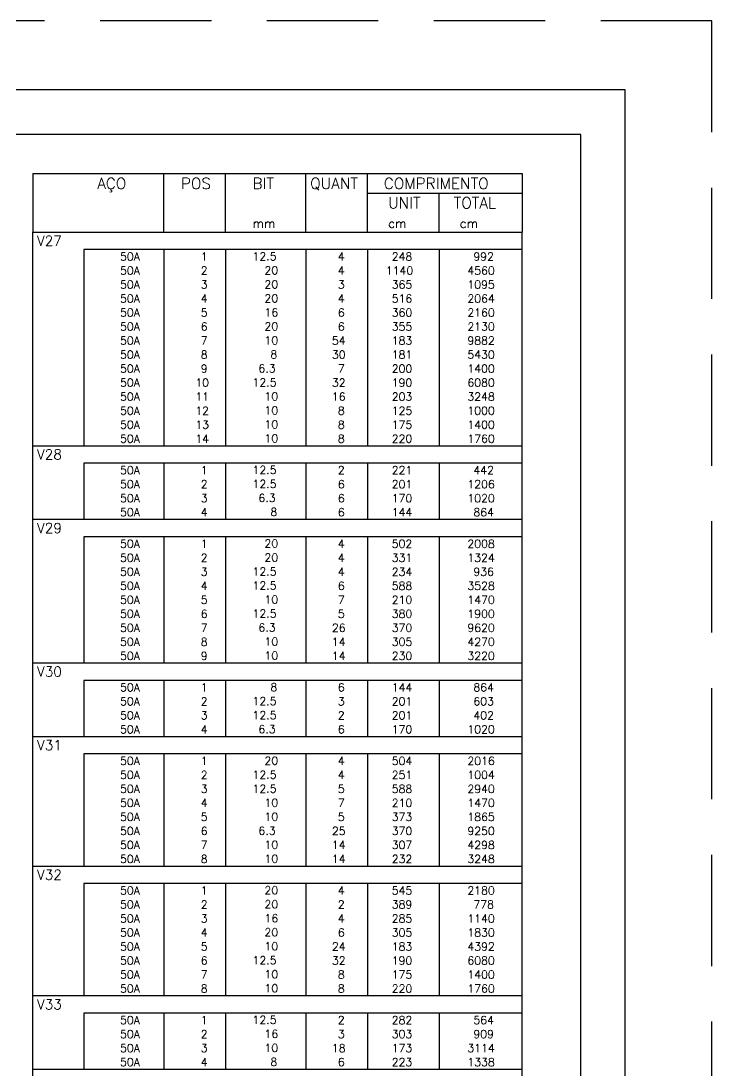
# Model space of a CAD drawing. Extents: x -1.9 to 86, y -1.2 to 61.3.
# Drawn here: x 70.52 to 86.05, y 37.7 to 61.31 of the extents above; entities that cross this region are included whole.
import ezdxf

# ---------------------------------------------------------------- set-up
doc = ezdxf.new("R2010")
doc.units = 0
doc.header["$MEASUREMENT"] = 0
doc.linetypes.add('HIDDEN', pattern=[0.375, 0.25, -0.125])
doc.layers.get('0').update_dxf_attribs({"linetype": 'CONTINUOUS'})
doc.layers.get('Defpoints').update_dxf_attribs({"linetype": 'CONTINUOUS'})
doc.layers.add('ARQ_FOLHA', color=7, linetype='CONTINUOUS')
doc.layers.add('PENA_02', color=2, linetype='CONTINUOUS')
doc.styles.get("Standard").update_dxf_attribs({"font": 'ROMANS.SHX'})

# ---------------------------------------------------------------- blocks, each defined once
blk = doc.blocks.new('FOLHA A1 - 841 X 594')
at = {"layer": 'ARQ_FOLHA', "color": 1}
for points in [[(-841, 0), (0, 0), (0, 594), (-841, 594)], [(-816, 10), (-10, 10), (-10, 584), (-816, 584)]]:
    blk.add_lwpolyline(points, close=True, dxfattribs=at)
at = {"layer": 'Defpoints', "color": 8, "linetype": 'HIDDEN', "ltscale": 100}
blk.add_lwpolyline([(-860.5, 609.5), (-860.5, -15.5), (19.5, -15.5), (19.5, 609.5)], close=True, dxfattribs=at)
blk = doc.blocks.new('*U23')
blk.add_blockref('FOLHA A1 - 841 X 594', (0, 0))

msp = doc.modelspace()

# ---------------------------------------------------------------- linework, layer by layer
at = {"layer": 'PENA_02', "linetype": 'Continuous'}
for p, q in [((70.786, 57.873), (70.786, 56.56)), ((70.786, 57.873), (81.786, 57.873)), ((73.736, 56.56), (73.736, 57.873)), ((75.116, 56.56), (75.116, 57.873)), ((76.926, 56.56), (76.926, 57.873)), ((78.306, 56.56), (78.306, 57.873)), ((81.786, 57.873), (81.786, 56.56)), ((78.306, 57.435), (81.786, 57.435)), ((79.916, 56.56), (79.916, 57.435)), ((70.786, 56.56), (81.786, 56.56)), ((70.786, 56.166), (70.786, 56.56)), ((70.786, 56.56), (81.786, 56.56)), ((81.786, 56.166), (81.786, 56.56)), ((70.786, 55.851), (70.786, 56.166)), ((81.786, 56.166), (71.936, 56.166)), ((71.936, 56.166), (71.936, 55.851)), ((73.736, 56.166), (73.736, 55.851)), ((75.116, 56.166), (75.116, 55.851)), ((76.926, 56.166), (76.926, 55.851)), ((78.306, 56.166), (78.306, 55.851)), ((79.916, 56.166), (79.916, 55.851)), ((81.786, 55.851), (81.786, 56.166)), ((70.786, 55.536), (70.786, 55.851)), ((71.936, 55.851), (71.936, 55.536)), ((73.736, 55.851), (73.736, 55.536)), ((75.116, 55.851), (75.116, 55.536)), ((76.926, 55.851), (76.926, 55.536)), ((78.306, 55.851), (78.306, 55.536)), ((79.916, 55.851), (79.916, 55.536)), ((81.786, 55.536), (81.786, 55.851)), ((70.786, 55.221), (70.786, 55.536)), ((71.936, 55.536), (71.936, 55.221)), ((73.736, 55.536), (73.736, 55.221)), ((75.116, 55.536), (75.116, 55.221)), ((76.926, 55.536), (76.926, 55.221)), ((78.306, 55.536), (78.306, 55.221)), ((79.916, 55.536), (79.916, 55.221)), ((81.786, 55.221), (81.786, 55.536)), ((70.786, 54.906), (70.786, 55.221)), ((71.936, 55.221), (71.936, 54.906)), ((73.736, 55.221), (73.736, 54.906)), ((75.116, 55.221), (75.116, 54.906)), ((76.926, 55.221), (76.926, 54.906)), ((78.306, 55.221), (78.306, 54.906)), ((79.916, 55.221), (79.916, 54.906)), ((81.786, 54.906), (81.786, 55.221)), ((70.786, 54.591), (70.786, 54.906)), ((71.936, 54.906), (71.936, 54.591)), ((73.736, 54.906), (73.736, 54.591)), ((75.116, 54.906), (75.116, 54.591)), ((76.926, 54.906), (76.926, 54.591)), ((78.306, 54.906), (78.306, 54.591)), ((79.916, 54.906), (79.916, 54.591)), ((81.786, 54.591), (81.786, 54.906)), ((70.786, 54.276), (70.786, 54.591)), ((71.936, 54.591), (71.936, 54.276)), ((73.736, 54.591), (73.736, 54.276)), ((75.116, 54.591), (75.116, 54.276)), ((76.926, 54.591), (76.926, 54.276)), ((78.306, 54.591), (78.306, 54.276)), ((79.916, 54.591), (79.916, 54.276)), ((81.786, 54.276), (81.786, 54.591)), ((70.786, 53.961), (70.786, 54.276)), ((71.936, 54.276), (71.936, 53.961)), ((73.736, 54.276), (73.736, 53.961)), ((75.116, 54.276), (75.116, 53.961)), ((76.926, 54.276), (76.926, 53.961)), ((78.306, 54.276), (78.306, 53.961)), ((79.916, 54.276), (79.916, 53.961)), ((81.786, 53.961), (81.786, 54.276)), ((70.786, 53.646), (70.786, 53.961)), ((71.936, 53.961), (71.936, 53.646)), ((73.736, 53.961), (73.736, 53.646)), ((75.116, 53.961), (75.116, 53.646)), ((76.926, 53.961), (76.926, 53.646)), ((78.306, 53.961), (78.306, 53.646)), ((79.916, 53.961), (79.916, 53.646)), ((81.786, 53.646), (81.786, 53.961)), ((70.786, 53.331), (70.786, 53.646)), ((71.936, 53.646), (71.936, 53.331)), ((73.736, 53.646), (73.736, 53.331)), ((75.116, 53.646), (75.116, 53.331)), ((76.926, 53.646), (76.926, 53.331)), ((78.306, 53.646), (78.306, 53.331)), ((79.916, 53.646), (79.916, 53.331)), ((81.786, 53.331), (81.786, 53.646)), ((70.786, 53.016), (70.786, 53.331)), ((71.936, 53.331), (71.936, 53.016)), ((73.736, 53.331), (73.736, 53.016)), ((75.116, 53.331), (75.116, 53.016)), ((76.926, 53.331), (76.926, 53.016)), ((78.306, 53.331), (78.306, 53.016)), ((79.916, 53.331), (79.916, 53.016)), ((81.786, 53.016), (81.786, 53.331)), ((70.786, 52.701), (70.786, 53.016)), ((71.936, 53.016), (71.936, 52.701)), ((73.736, 53.016), (73.736, 52.701)), ((75.116, 53.016), (75.116, 52.701)), ((76.926, 53.016), (76.926, 52.701)), ((78.306, 53.016), (78.306, 52.701)), ((79.916, 53.016), (79.916, 52.701)), ((81.786, 52.701), (81.786, 53.016)), ((70.786, 52.386), (70.786, 52.701)), ((71.936, 52.701), (71.936, 52.386)), ((73.736, 52.701), (73.736, 52.386)), ((75.116, 52.701), (75.116, 52.386)), ((76.926, 52.701), (76.926, 52.386)), ((78.306, 52.701), (78.306, 52.386)), ((79.916, 52.701), (79.916, 52.386)), ((81.786, 52.386), (81.786, 52.701)), ((70.786, 52.071), (70.786, 52.386)), ((71.936, 52.386), (71.936, 52.071)), ((73.736, 52.386), (73.736, 52.071)), ((75.116, 52.386), (75.116, 52.071)), ((76.926, 52.386), (76.926, 52.071)), ((78.306, 52.386), (78.306, 52.071)), ((79.916, 52.386), (79.916, 52.071)), ((81.786, 52.071), (81.786, 52.386)), ((70.786, 51.756), (70.786, 52.071)), ((71.936, 52.071), (71.936, 51.756)), ((73.736, 52.071), (73.736, 51.756)), ((75.116, 52.071), (75.116, 51.756)), ((76.926, 52.071), (76.926, 51.756)), ((78.306, 52.071), (78.306, 51.756)), ((79.916, 52.071), (79.916, 51.756)), ((81.786, 51.756), (81.786, 52.071)), ((70.786, 51.363), (70.786, 51.756)), ((70.786, 51.756), (81.786, 51.756)), ((81.786, 51.363), (81.786, 51.756)), ((70.786, 51.048), (70.786, 51.363)), ((81.786, 51.363), (71.936, 51.363)), ((71.936, 51.363), (71.936, 51.048)), ((73.736, 51.363), (73.736, 51.048)), ((75.116, 51.363), (75.116, 51.048)), ((76.926, 51.363), (76.926, 51.048)), ((78.306, 51.363), (78.306, 51.048)), ((79.916, 51.363), (79.916, 51.048)), ((81.786, 51.048), (81.786, 51.363)), ((70.786, 50.733), (70.786, 51.048)), ((71.936, 51.048), (71.936, 50.733)), ((73.736, 51.048), (73.736, 50.733)), ((75.116, 51.048), (75.116, 50.733)), ((76.926, 51.048), (76.926, 50.733)), ((78.306, 51.048), (78.306, 50.733)), ((79.916, 51.048), (79.916, 50.733)), ((81.786, 50.733), (81.786, 51.048)), ((70.786, 50.418), (70.786, 50.733)), ((71.936, 50.733), (71.936, 50.418)), ((73.736, 50.733), (73.736, 50.418)), ((75.116, 50.733), (75.116, 50.418)), ((76.926, 50.733), (76.926, 50.418)), ((78.306, 50.733), (78.306, 50.418)), ((79.916, 50.733), (79.916, 50.418)), ((81.786, 50.418), (81.786, 50.733)), ((70.786, 50.103), (70.786, 50.418)), ((71.936, 50.418), (71.936, 50.103)), ((73.736, 50.418), (73.736, 50.103)), ((75.116, 50.418), (75.116, 50.103)), ((76.926, 50.418), (76.926, 50.103)), ((78.306, 50.418), (78.306, 50.103)), ((79.916, 50.418), (79.916, 50.103)), ((81.786, 50.103), (81.786, 50.418)), ((70.786, 49.709), (70.786, 50.103)), ((70.786, 50.103), (81.786, 50.103)), ((81.786, 49.709), (81.786, 50.103)), ((70.786, 49.394), (70.786, 49.709)), ((81.786, 49.709), (71.936, 49.709)), ((71.936, 49.709), (71.936, 49.394)), ((73.736, 49.709), (73.736, 49.394)), ((75.116, 49.709), (75.116, 49.394)), ((76.926, 49.709), (76.926, 49.394)), ((78.306, 49.709), (78.306, 49.394)), ((79.916, 49.709), (79.916, 49.394)), ((81.786, 49.394), (81.786, 49.709)), ((70.786, 49.079), (70.786, 49.394)), ((71.936, 49.394), (71.936, 49.079)), ((73.736, 49.394), (73.736, 49.079)), ((75.116, 49.394), (75.116, 49.079)), ((76.926, 49.394), (76.926, 49.079)), ((78.306, 49.394), (78.306, 49.079)), ((79.916, 49.394), (79.916, 49.079)), ((81.786, 49.079), (81.786, 49.394)), ((70.786, 48.764), (70.786, 49.079)), ((71.936, 49.079), (71.936, 48.764)), ((73.736, 49.079), (73.736, 48.764)), ((75.116, 49.079), (75.116, 48.764)), ((76.926, 49.079), (76.926, 48.764)), ((78.306, 49.079), (78.306, 48.764)), ((79.916, 49.079), (79.916, 48.764)), ((81.786, 48.764), (81.786, 49.079)), ((70.786, 48.449), (70.786, 48.764)), ((71.936, 48.764), (71.936, 48.449)), ((73.736, 48.764), (73.736, 48.449)), ((75.116, 48.764), (75.116, 48.449)), ((76.926, 48.764), (76.926, 48.449)), ((78.306, 48.764), (78.306, 48.449)), ((79.916, 48.764), (79.916, 48.449)), ((81.786, 48.449), (81.786, 48.764)), ((70.786, 48.134), (70.786, 48.449)), ((71.936, 48.449), (71.936, 48.134)), ((73.736, 48.449), (73.736, 48.134)), ((75.116, 48.449), (75.116, 48.134)), ((76.926, 48.449), (76.926, 48.134)), ((78.306, 48.449), (78.306, 48.134)), ((79.916, 48.449), (79.916, 48.134)), ((81.786, 48.134), (81.786, 48.449)), ((70.786, 47.819), (70.786, 48.134)), ((71.936, 48.134), (71.936, 47.819)), ((73.736, 48.134), (73.736, 47.819)), ((75.116, 48.134), (75.116, 47.819)), ((76.926, 48.134), (76.926, 47.819)), ((78.306, 48.134), (78.306, 47.819)), ((79.916, 48.134), (79.916, 47.819)), ((81.786, 47.819), (81.786, 48.134)), ((70.786, 47.504), (70.786, 47.819)), ((71.936, 47.819), (71.936, 47.504)), ((73.736, 47.819), (73.736, 47.504)), ((75.116, 47.819), (75.116, 47.504)), ((76.926, 47.819), (76.926, 47.504)), ((78.306, 47.819), (78.306, 47.504)), ((79.916, 47.819), (79.916, 47.504)), ((81.786, 47.504), (81.786, 47.819)), ((70.786, 47.189), (70.786, 47.504)), ((71.936, 47.504), (71.936, 47.189)), ((73.736, 47.504), (73.736, 47.189)), ((75.116, 47.504), (75.116, 47.189)), ((76.926, 47.504), (76.926, 47.189)), ((78.306, 47.504), (78.306, 47.189)), ((79.916, 47.504), (79.916, 47.189)), ((81.786, 47.189), (81.786, 47.504)), ((70.786, 46.874), (70.786, 47.189)), ((71.936, 47.189), (71.936, 46.874)), ((73.736, 47.189), (73.736, 46.874)), ((75.116, 47.189), (75.116, 46.874)), ((76.926, 47.189), (76.926, 46.874)), ((78.306, 47.189), (78.306, 46.874)), ((79.916, 47.189), (79.916, 46.874)), ((81.786, 46.874), (81.786, 47.189)), ((70.786, 46.48), (70.786, 46.874)), ((70.786, 46.874), (81.786, 46.874)), ((81.786, 46.48), (81.786, 46.874)), ((70.786, 46.165), (70.786, 46.48)), ((81.786, 46.48), (71.936, 46.48)), ((71.936, 46.48), (71.936, 46.165)), ((73.736, 46.48), (73.736, 46.165)), ((75.116, 46.48), (75.116, 46.165)), ((76.926, 46.48), (76.926, 46.165)), ((78.306, 46.48), (78.306, 46.165)), ((79.916, 46.48), (79.916, 46.165)), ((81.786, 46.165), (81.786, 46.48)), ((70.786, 45.85), (70.786, 46.165)), ((71.936, 46.165), (71.936, 45.85)), ((73.736, 46.165), (73.736, 45.85)), ((75.116, 46.165), (75.116, 45.85)), ((76.926, 46.165), (76.926, 45.85)), ((78.306, 46.165), (78.306, 45.85)), ((79.916, 46.165), (79.916, 45.85)), ((81.786, 45.85), (81.786, 46.165)), ((70.786, 45.535), (70.786, 45.85)), ((71.936, 45.85), (71.936, 45.535)), ((73.736, 45.85), (73.736, 45.535)), ((75.116, 45.85), (75.116, 45.535)), ((76.926, 45.85), (76.926, 45.535)), ((78.306, 45.85), (78.306, 45.535)), ((79.916, 45.85), (79.916, 45.535)), ((81.786, 45.535), (81.786, 45.85)), ((70.786, 45.22), (70.786, 45.535)), ((71.936, 45.535), (71.936, 45.22)), ((73.736, 45.535), (73.736, 45.22)), ((75.116, 45.535), (75.116, 45.22)), ((76.926, 45.535), (76.926, 45.22)), ((78.306, 45.535), (78.306, 45.22)), ((79.916, 45.535), (79.916, 45.22)), ((81.786, 45.22), (81.786, 45.535)), ((70.786, 44.826), (70.786, 45.22)), ((70.786, 45.22), (81.786, 45.22)), ((81.786, 44.826), (81.786, 45.22)), ((70.786, 44.511), (70.786, 44.826)), ((81.786, 44.826), (71.936, 44.826)), ((71.936, 44.826), (71.936, 44.511)), ((73.736, 44.826), (73.736, 44.511)), ((75.116, 44.826), (75.116, 44.511)), ((76.926, 44.826), (76.926, 44.511)), ((78.306, 44.826), (78.306, 44.511)), ((79.916, 44.826), (79.916, 44.511)), ((81.786, 44.511), (81.786, 44.826)), ((70.786, 44.196), (70.786, 44.511)), ((71.936, 44.511), (71.936, 44.196)), ((73.736, 44.511), (73.736, 44.196)), ((75.116, 44.511), (75.116, 44.196)), ((76.926, 44.511), (76.926, 44.196)), ((78.306, 44.511), (78.306, 44.196)), ((79.916, 44.511), (79.916, 44.196)), ((81.786, 44.196), (81.786, 44.511)), ((70.786, 43.881), (70.786, 44.196)), ((71.936, 44.196), (71.936, 43.881)), ((73.736, 44.196), (73.736, 43.881)), ((75.116, 44.196), (75.116, 43.881)), ((76.926, 44.196), (76.926, 43.881)), ((78.306, 44.196), (78.306, 43.881)), ((79.916, 44.196), (79.916, 43.881)), ((81.786, 43.881), (81.786, 44.196)), ((70.786, 43.566), (70.786, 43.881)), ((71.936, 43.881), (71.936, 43.566)), ((73.736, 43.881), (73.736, 43.566)), ((75.116, 43.881), (75.116, 43.566)), ((76.926, 43.881), (76.926, 43.566)), ((78.306, 43.881), (78.306, 43.566)), ((79.916, 43.881), (79.916, 43.566)), ((81.786, 43.566), (81.786, 43.881)), ((70.786, 43.251), (70.786, 43.566)), ((71.936, 43.566), (71.936, 43.251)), ((73.736, 43.566), (73.736, 43.251)), ((75.116, 43.566), (75.116, 43.251)), ((76.926, 43.566), (76.926, 43.251)), ((78.306, 43.566), (78.306, 43.251)), ((79.916, 43.566), (79.916, 43.251)), ((81.786, 43.251), (81.786, 43.566)), ((70.786, 42.936), (70.786, 43.251)), ((71.936, 43.251), (71.936, 42.936)), ((73.736, 43.251), (73.736, 42.936)), ((75.116, 43.251), (75.116, 42.936)), ((76.926, 43.251), (76.926, 42.936)), ((78.306, 43.251), (78.306, 42.936)), ((79.916, 43.251), (79.916, 42.936)), ((81.786, 42.936), (81.786, 43.251)), ((70.786, 42.621), (70.786, 42.936)), ((71.936, 42.936), (71.936, 42.621)), ((73.736, 42.936), (73.736, 42.621)), ((75.116, 42.936), (75.116, 42.621)), ((76.926, 42.936), (76.926, 42.621)), ((78.306, 42.936), (78.306, 42.621)), ((79.916, 42.936), (79.916, 42.621)), ((81.786, 42.621), (81.786, 42.936)), ((70.786, 42.306), (70.786, 42.621)), ((71.936, 42.621), (71.936, 42.306)), ((73.736, 42.621), (73.736, 42.306)), ((75.116, 42.621), (75.116, 42.306)), ((76.926, 42.621), (76.926, 42.306)), ((78.306, 42.621), (78.306, 42.306)), ((79.916, 42.621), (79.916, 42.306)), ((81.786, 42.306), (81.786, 42.621)), ((70.786, 41.913), (70.786, 42.306)), ((70.786, 42.306), (81.786, 42.306)), ((81.786, 41.913), (81.786, 42.306)), ((70.786, 41.598), (70.786, 41.913)), ((81.786, 41.913), (71.936, 41.913)), ((71.936, 41.913), (71.936, 41.598)), ((73.736, 41.913), (73.736, 41.598)), ((75.116, 41.913), (75.116, 41.598)), ((76.926, 41.913), (76.926, 41.598)), ((78.306, 41.913), (78.306, 41.598)), ((79.916, 41.913), (79.916, 41.598)), ((81.786, 41.598), (81.786, 41.913)), ((70.786, 41.283), (70.786, 41.598)), ((71.936, 41.598), (71.936, 41.283)), ((73.736, 41.598), (73.736, 41.283)), ((75.116, 41.598), (75.116, 41.283)), ((76.926, 41.598), (76.926, 41.283)), ((78.306, 41.598), (78.306, 41.283)), ((79.916, 41.598), (79.916, 41.283)), ((81.786, 41.283), (81.786, 41.598)), ((70.786, 40.968), (70.786, 41.283)), ((71.936, 41.283), (71.936, 40.968)), ((73.736, 41.283), (73.736, 40.968)), ((75.116, 41.283), (75.116, 40.968)), ((76.926, 41.283), (76.926, 40.968)), ((78.306, 41.283), (78.306, 40.968)), ((79.916, 41.283), (79.916, 40.968)), ((81.786, 40.968), (81.786, 41.283)), ((70.786, 40.653), (70.786, 40.968)), ((71.936, 40.968), (71.936, 40.653)), ((73.736, 40.968), (73.736, 40.653)), ((75.116, 40.968), (75.116, 40.653)), ((76.926, 40.968), (76.926, 40.653)), ((78.306, 40.968), (78.306, 40.653)), ((79.916, 40.968), (79.916, 40.653)), ((81.786, 40.653), (81.786, 40.968)), ((70.786, 40.338), (70.786, 40.653)), ((71.936, 40.653), (71.936, 40.338)), ((73.736, 40.653), (73.736, 40.338)), ((75.116, 40.653), (75.116, 40.338)), ((76.926, 40.653), (76.926, 40.338)), ((78.306, 40.653), (78.306, 40.338)), ((79.916, 40.653), (79.916, 40.338)), ((81.786, 40.338), (81.786, 40.653)), ((70.786, 40.023), (70.786, 40.338)), ((71.936, 40.338), (71.936, 40.023)), ((73.736, 40.338), (73.736, 40.023)), ((75.116, 40.338), (75.116, 40.023)), ((76.926, 40.338), (76.926, 40.023)), ((78.306, 40.338), (78.306, 40.023)), ((79.916, 40.338), (79.916, 40.023)), ((81.786, 40.023), (81.786, 40.338)), ((70.786, 39.708), (70.786, 40.023)), ((71.936, 40.023), (71.936, 39.708)), ((73.736, 40.023), (73.736, 39.708)), ((75.116, 40.023), (75.116, 39.708)), ((76.926, 40.023), (76.926, 39.708)), ((78.306, 40.023), (78.306, 39.708)), ((79.916, 40.023), (79.916, 39.708)), ((81.786, 39.708), (81.786, 40.023)), ((70.786, 39.393), (70.786, 39.708)), ((71.936, 39.708), (71.936, 39.393)), ((73.736, 39.708), (73.736, 39.393)), ((75.116, 39.708), (75.116, 39.393)), ((76.926, 39.708), (76.926, 39.393)), ((78.306, 39.708), (78.306, 39.393)), ((79.916, 39.708), (79.916, 39.393)), ((81.786, 39.393), (81.786, 39.708)), ((70.786, 38.999), (70.786, 39.393)), ((70.786, 39.393), (81.786, 39.393)), ((81.786, 38.999), (81.786, 39.393)), ((70.786, 38.684), (70.786, 38.999)), ((81.786, 38.999), (71.936, 38.999)), ((71.936, 38.999), (71.936, 38.684)), ((73.736, 38.999), (73.736, 38.684)), ((75.116, 38.999), (75.116, 38.684)), ((76.926, 38.999), (76.926, 38.684)), ((78.306, 38.999), (78.306, 38.684)), ((79.916, 38.999), (79.916, 38.684)), ((81.786, 38.684), (81.786, 38.999)), ((70.786, 38.369), (70.786, 38.684)), ((71.936, 38.684), (71.936, 38.369)), ((73.736, 38.684), (73.736, 38.369)), ((75.116, 38.684), (75.116, 38.369)), ((76.926, 38.684), (76.926, 38.369)), ((78.306, 38.684), (78.306, 38.369)), ((79.916, 38.684), (79.916, 38.369)), ((81.786, 38.369), (81.786, 38.684)), ((70.786, 38.054), (70.786, 38.369)), ((71.936, 38.369), (71.936, 38.054)), ((73.736, 38.369), (73.736, 38.054)), ((75.116, 38.369), (75.116, 38.054)), ((76.926, 38.369), (76.926, 38.054)), ((78.306, 38.369), (78.306, 38.054)), ((79.916, 38.369), (79.916, 38.054)), ((81.786, 38.054), (81.786, 38.369)), ((70.786, 37.739), (70.786, 38.054)), ((71.936, 38.054), (71.936, 37.739)), ((73.736, 38.054), (73.736, 37.739)), ((75.116, 38.054), (75.116, 37.739)), ((76.926, 38.054), (76.926, 37.739)), ((78.306, 38.054), (78.306, 37.739)), ((79.916, 38.054), (79.916, 37.739)), ((81.786, 37.739), (81.786, 38.054)), ((70.786, 37.345), (70.786, 37.739)), ((70.786, 37.739), (81.786, 37.739)), ((81.786, 37.345), (81.786, 37.739))]:
    msp.add_line(p, q, dxfattribs=at)

# ---------------------------------------------------------------- block references
at = {"xscale": 0.09999999999999938, "yscale": 0.09999999999999938, "zscale": 0.09999999999999938}
msp.add_blockref('*U23', (84.1, 0.356), dxfattribs=at)

# ---------------------------------------------------------------- texts
at = {"layer": 'PENA_02', "linetype": 'Continuous'}
for s, height, p in [('AÇO', 0.25, (72.236, 57.529)), ('POS', 0.25, (74.116, 57.529)), ('BIT', 0.25, (75.726, 57.529)), ('QUANT', 0.25, (77.022, 57.529)), ('COMPRIMENTO', 0.25, (78.675, 57.529)), ('UNIT', 0.25, (78.773, 57.091)), ('TOTAL', 0.25, (80.245, 57.091)), ('mm', 0.2, (75.726, 56.654)), ('cm', 0.2, (78.773, 56.654)), ('cm', 0.2, (80.383, 56.654)), ('V27', 0.225, (70.882, 56.251)), ('     50A', 0.18, (72.076, 55.919)), ('  1', 0.18, (74.316, 55.919)), ('   12.5', 0.18, (75.322, 55.924)), ('    4', 0.18, (77.106, 55.919)), ('    248', 0.18, (78.316, 55.919)), ('    992', 0.18, (80.15, 55.919)), ('     50A', 0.18, (72.076, 55.604)), ('  2', 0.18, (74.316, 55.604)), ('     20', 0.18, (75.322, 55.609)), ('    4', 0.18, (77.106, 55.604)), ('   1140', 0.18, (78.316, 55.604)), ('   4560', 0.18, (80.15, 55.604)), ('     50A', 0.18, (72.076, 55.289)), ('  3', 0.18, (74.316, 55.289)), ('     20', 0.18, (75.322, 55.294)), ('    3', 0.18, (77.106, 55.289)), ('    365', 0.18, (78.316, 55.289)), ('   1095', 0.18, (80.15, 55.289)), ('     50A', 0.18, (72.076, 54.974)), ('  4', 0.18, (74.316, 54.974)), ('     20', 0.18, (75.322, 54.979)), ('    4', 0.18, (77.106, 54.974)), ('    516', 0.18, (78.316, 54.974)), ('   2064', 0.18, (80.15, 54.974)), ('     50A', 0.18, (72.076, 54.659)), ('  5', 0.18, (74.316, 54.659)), ('     16', 0.18, (75.322, 54.664)), ('    6', 0.18, (77.106, 54.659)), ('    360', 0.18, (78.316, 54.659)), ('   2160', 0.18, (80.15, 54.659)), ('     50A', 0.18, (72.076, 54.344)), ('  6', 0.18, (74.316, 54.344)), ('     20', 0.18, (75.322, 54.349)), ('    6', 0.18, (77.106, 54.344)), ('    355', 0.18, (78.316, 54.344)), ('   2130', 0.18, (80.15, 54.344)), ('     50A', 0.18, (72.076, 54.029)), ('  7', 0.18, (74.316, 54.029)), ('     10', 0.18, (75.322, 54.034)), ('   54', 0.18, (77.106, 54.029)), ('    183', 0.18, (78.316, 54.029)), ('   9882', 0.18, (80.15, 54.029)), ('     50A', 0.18, (72.076, 53.714)), ('  8', 0.18, (74.316, 53.714)), ('      8', 0.18, (75.322, 53.719)), ('   30', 0.18, (77.106, 53.714)), ('    181', 0.18, (78.316, 53.714)), ('   5430', 0.18, (80.15, 53.714)), ('     50A', 0.18, (72.076, 53.399)), ('  9', 0.18, (74.316, 53.399)), ('    6.3', 0.18, (75.322, 53.404)), ('    7', 0.18, (77.106, 53.399)), ('    200', 0.18, (78.316, 53.399)), ('   1400', 0.18, (80.15, 53.399)), ('     50A', 0.18, (72.076, 53.084)), (' 10', 0.18, (74.316, 53.084)), ('   12.5', 0.18, (75.322, 53.089)), ('   32', 0.18, (77.106, 53.084)), ('    190', 0.18, (78.316, 53.084)), ('   6080', 0.18, (80.15, 53.084)), ('     50A', 0.18, (72.076, 52.769)), (' 11', 0.18, (74.316, 52.769)), ('     10', 0.18, (75.322, 52.774)), ('   16', 0.18, (77.106, 52.769)), ('    203', 0.18, (78.316, 52.769)), ('   3248', 0.18, (80.15, 52.769)), ('     50A', 0.18, (72.076, 52.454)), (' 12', 0.18, (74.316, 52.454)), ('     10', 0.18, (75.322, 52.459)), ('    8', 0.18, (77.106, 52.454)), ('    125', 0.18, (78.316, 52.454)), ('   1000', 0.18, (80.15, 52.454)), ('     50A', 0.18, (72.076, 52.139)), (' 13', 0.18, (74.316, 52.139)), ('     10', 0.18, (75.322, 52.144)), ('    8', 0.18, (77.106, 52.139)), ('    175', 0.18, (78.316, 52.139)), ('   1400', 0.18, (80.15, 52.139)), ('     50A', 0.18, (72.076, 51.824)), (' 14', 0.18, (74.316, 51.824)), ('     10', 0.18, (75.322, 51.829)), ('    8', 0.18, (77.106, 51.824)), ('    220', 0.18, (78.316, 51.824)), ('   1760', 0.18, (80.15, 51.824)), ('V28', 0.225, (70.882, 51.447)), ('     50A', 0.18, (72.076, 51.115)), ('  1', 0.18, (74.316, 51.115)), ('   12.5', 0.18, (75.322, 51.121)), ('    2', 0.18, (77.106, 51.115)), ('    221', 0.18, (78.316, 51.115)), ('    442', 0.18, (80.15, 51.115)), ('     50A', 0.18, (72.076, 50.8)), ('  2', 0.18, (74.316, 50.8)), ('   12.5', 0.18, (75.322, 50.806)), ('    6', 0.18, (77.106, 50.8)), ('    201', 0.18, (78.316, 50.8)), ('   1206', 0.18, (80.15, 50.8)), ('     50A', 0.18, (72.076, 50.485)), ('  3', 0.18, (74.316, 50.485)), ('    6.3', 0.18, (75.322, 50.491)), ('    6', 0.18, (77.106, 50.485)), ('    170', 0.18, (78.316, 50.485)), ('   1020', 0.18, (80.15, 50.485)), ('     50A', 0.18, (72.076, 50.17)), ('  4', 0.18, (74.316, 50.17)), ('      8', 0.18, (75.322, 50.176)), ('    6', 0.18, (77.106, 50.17)), ('    144', 0.18, (78.316, 50.17)), ('    864', 0.18, (80.15, 50.17)), ('V29', 0.225, (70.882, 49.793)), ('     50A', 0.18, (72.076, 49.461)), ('  1', 0.18, (74.316, 49.461)), ('     20', 0.18, (75.322, 49.467)), ('    4', 0.18, (77.106, 49.461)), ('    502', 0.18, (78.316, 49.461)), ('   2008', 0.18, (80.15, 49.461)), ('     50A', 0.18, (72.076, 49.146)), ('  2', 0.18, (74.316, 49.146)), ('     20', 0.18, (75.322, 49.152)), ('    4', 0.18, (77.106, 49.146)), ('    331', 0.18, (78.316, 49.146)), ('   1324', 0.18, (80.15, 49.146)), ('     50A', 0.18, (72.076, 48.831)), ('  3', 0.18, (74.316, 48.831)), ('   12.5', 0.18, (75.322, 48.837)), ('    4', 0.18, (77.106, 48.831)), ('    234', 0.18, (78.316, 48.831)), ('    936', 0.18, (80.15, 48.831)), ('     50A', 0.18, (72.076, 48.516)), ('  4', 0.18, (74.316, 48.516)), ('   12.5', 0.18, (75.322, 48.522)), ('    6', 0.18, (77.106, 48.516)), ('    588', 0.18, (78.316, 48.516)), ('   3528', 0.18, (80.15, 48.516)), ('     50A', 0.18, (72.076, 48.201)), ('  5', 0.18, (74.316, 48.201)), ('     10', 0.18, (75.322, 48.207)), ('    7', 0.18, (77.106, 48.201)), ('    210', 0.18, (78.316, 48.201)), ('   1470', 0.18, (80.15, 48.201)), ('     50A', 0.18, (72.076, 47.886)), ('  6', 0.18, (74.316, 47.886)), ('   12.5', 0.18, (75.322, 47.892)), ('    5', 0.18, (77.106, 47.886)), ('    380', 0.18, (78.316, 47.886)), ('   1900', 0.18, (80.15, 47.886)), ('     50A', 0.18, (72.076, 47.571)), ('  7', 0.18, (74.316, 47.571)), ('    6.3', 0.18, (75.322, 47.577)), ('   26', 0.18, (77.106, 47.571)), ('    370', 0.18, (78.316, 47.571)), ('   9620', 0.18, (80.15, 47.571)), ('     50A', 0.18, (72.076, 47.256)), ('  8', 0.18, (74.316, 47.256)), ('     10', 0.18, (75.322, 47.262)), ('   14', 0.18, (77.106, 47.256)), ('    305', 0.18, (78.316, 47.256)), ('   4270', 0.18, (80.15, 47.256)), ('     50A', 0.18, (72.076, 46.941)), ('  9', 0.18, (74.316, 46.941)), ('     10', 0.18, (75.322, 46.947)), ('   14', 0.18, (77.106, 46.941)), ('    230', 0.18, (78.316, 46.941)), ('   3220', 0.18, (80.15, 46.941)), ('V30', 0.225, (70.882, 46.565)), ('     50A', 0.18, (72.076, 46.233)), ('  1', 0.18, (74.316, 46.233)), ('      8', 0.18, (75.322, 46.238)), ('    6', 0.18, (77.106, 46.233)), ('    144', 0.18, (78.316, 46.233)), ('    864', 0.18, (80.15, 46.233)), ('     50A', 0.18, (72.076, 45.918)), ('  2', 0.18, (74.316, 45.918)), ('   12.5', 0.18, (75.322, 45.923)), ('    3', 0.18, (77.106, 45.918)), ('    201', 0.18, (78.316, 45.918)), ('    603', 0.18, (80.15, 45.918)), ('     50A', 0.18, (72.076, 45.603)), ('  3', 0.18, (74.316, 45.603)), ('   12.5', 0.18, (75.322, 45.608)), ('    2', 0.18, (77.106, 45.603)), ('    201', 0.18, (78.316, 45.603)), ('    402', 0.18, (80.15, 45.603)), ('     50A', 0.18, (72.076, 45.288)), ('  4', 0.18, (74.316, 45.288)), ('    6.3', 0.18, (75.322, 45.293)), ('    6', 0.18, (77.106, 45.288)), ('    170', 0.18, (78.316, 45.288)), ('   1020', 0.18, (80.15, 45.288)), ('V31', 0.225, (70.882, 44.911)), ('     50A', 0.18, (72.076, 44.579)), ('  1', 0.18, (74.316, 44.579)), ('     20', 0.18, (75.322, 44.584)), ('    4', 0.18, (77.106, 44.579)), ('    504', 0.18, (78.316, 44.579)), ('   2016', 0.18, (80.15, 44.579)), ('     50A', 0.18, (72.076, 44.264)), ('  2', 0.18, (74.316, 44.264)), ('   12.5', 0.18, (75.322, 44.269)), ('    4', 0.18, (77.106, 44.264)), ('    251', 0.18, (78.316, 44.264)), ('   1004', 0.18, (80.15, 44.264)), ('     50A', 0.18, (72.076, 43.949)), ('  3', 0.18, (74.316, 43.949)), ('   12.5', 0.18, (75.322, 43.954)), ('    5', 0.18, (77.106, 43.949)), ('    588', 0.18, (78.316, 43.949)), ('   2940', 0.18, (80.15, 43.949)), ('     50A', 0.18, (72.076, 43.634)), ('  4', 0.18, (74.316, 43.634)), ('     10', 0.18, (75.322, 43.639)), ('    7', 0.18, (77.106, 43.634)), ('    210', 0.18, (78.316, 43.634)), ('   1470', 0.18, (80.15, 43.634)), ('     50A', 0.18, (72.076, 43.319)), ('  5', 0.18, (74.316, 43.319)), ('     10', 0.18, (75.322, 43.324)), ('    5', 0.18, (77.106, 43.319)), ('    373', 0.18, (78.316, 43.319)), ('   1865', 0.18, (80.15, 43.319)), ('     50A', 0.18, (72.076, 43.004)), ('  6', 0.18, (74.316, 43.004)), ('    6.3', 0.18, (75.322, 43.009)), ('   25', 0.18, (77.106, 43.004)), ('    370', 0.18, (78.316, 43.004)), ('   9250', 0.18, (80.15, 43.004)), ('     50A', 0.18, (72.076, 42.689)), ('  7', 0.18, (74.316, 42.689)), ('     10', 0.18, (75.322, 42.694)), ('   14', 0.18, (77.106, 42.689)), ('    307', 0.18, (78.316, 42.689)), ('   4298', 0.18, (80.15, 42.689)), ('     50A', 0.18, (72.076, 42.374)), ('  8', 0.18, (74.316, 42.374)), ('     10', 0.18, (75.322, 42.379)), ('   14', 0.18, (77.106, 42.374)), ('    232', 0.18, (78.316, 42.374)), ('   3248', 0.18, (80.15, 42.374)), ('V32', 0.225, (70.882, 41.997)), ('     50A', 0.18, (72.076, 41.665)), ('  1', 0.18, (74.316, 41.665)), ('     20', 0.18, (75.322, 41.671)), ('    4', 0.18, (77.106, 41.665)), ('    545', 0.18, (78.316, 41.665)), ('   2180', 0.18, (80.15, 41.665)), ('     50A', 0.18, (72.076, 41.35)), ('  2', 0.18, (74.316, 41.35)), ('     20', 0.18, (75.322, 41.356)), ('    2', 0.18, (77.106, 41.35)), ('    389', 0.18, (78.316, 41.35)), ('    778', 0.18, (80.15, 41.35)), ('     50A', 0.18, (72.076, 41.035)), ('  3', 0.18, (74.316, 41.035)), ('     16', 0.18, (75.322, 41.041)), ('    4', 0.18, (77.106, 41.035)), ('    285', 0.18, (78.316, 41.035)), ('   1140', 0.18, (80.15, 41.035)), ('     50A', 0.18, (72.076, 40.72)), ('  4', 0.18, (74.316, 40.72)), ('     20', 0.18, (75.322, 40.726)), ('    6', 0.18, (77.106, 40.72)), ('    305', 0.18, (78.316, 40.72)), ('   1830', 0.18, (80.15, 40.72)), ('     50A', 0.18, (72.076, 40.405)), ('  5', 0.18, (74.316, 40.405)), ('     10', 0.18, (75.322, 40.411)), ('   24', 0.18, (77.106, 40.405)), ('    183', 0.18, (78.316, 40.405)), ('   4392', 0.18, (80.15, 40.405)), ('     50A', 0.18, (72.076, 40.09)), ('  6', 0.18, (74.316, 40.09)), ('   12.5', 0.18, (75.322, 40.096)), ('   32', 0.18, (77.106, 40.09)), ('    190', 0.18, (78.316, 40.09)), ('   6080', 0.18, (80.15, 40.09)), ('     50A', 0.18, (72.076, 39.775)), ('  7', 0.18, (74.316, 39.775)), ('     10', 0.18, (75.322, 39.781)), ('    8', 0.18, (77.106, 39.775)), ('    175', 0.18, (78.316, 39.775)), ('   1400', 0.18, (80.15, 39.775)), ('     50A', 0.18, (72.076, 39.46)), ('  8', 0.18, (74.316, 39.46)), ('     10', 0.18, (75.322, 39.466)), ('    8', 0.18, (77.106, 39.46)), ('    220', 0.18, (78.316, 39.46)), ('   1760', 0.18, (80.15, 39.46)), ('V33', 0.225, (70.882, 39.083)), ('     50A', 0.18, (72.076, 38.751)), ('  1', 0.18, (74.316, 38.751)), ('   12.5', 0.18, (75.322, 38.757)), ('    2', 0.18, (77.106, 38.751)), ('    282', 0.18, (78.316, 38.751)), ('    564', 0.18, (80.15, 38.751)), ('     50A', 0.18, (72.076, 38.436)), ('  2', 0.18, (74.316, 38.436)), ('     16', 0.18, (75.322, 38.442)), ('    3', 0.18, (77.106, 38.436)), ('    303', 0.18, (78.316, 38.436)), ('    909', 0.18, (80.15, 38.436)), ('     50A', 0.18, (72.076, 38.121)), ('  3', 0.18, (74.316, 38.121)), ('     10', 0.18, (75.322, 38.127)), ('   18', 0.18, (77.106, 38.121)), ('    173', 0.18, (78.316, 38.121)), ('   3114', 0.18, (80.15, 38.121)), ('     50A', 0.18, (72.076, 37.806)), ('  4', 0.18, (74.316, 37.806)), ('      8', 0.18, (75.322, 37.812)), ('    6', 0.18, (77.106, 37.806)), ('    223', 0.18, (78.316, 37.806)), ('   1338', 0.18, (80.15, 37.806))]:
    msp.add_text(s, height=height, dxfattribs=at).set_placement(p)

doc.saveas('drawing.dxf')
